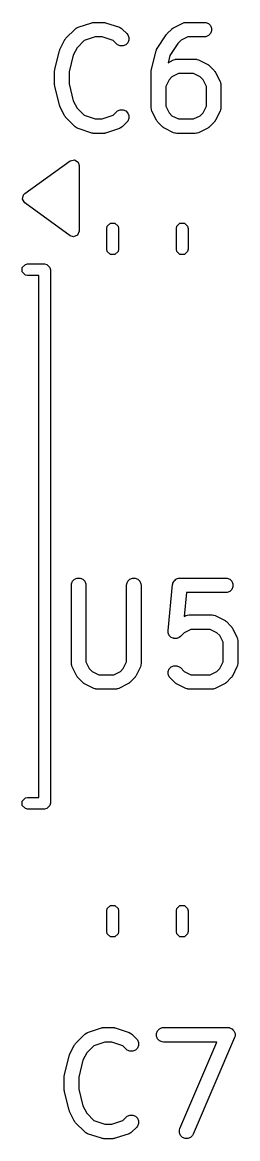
# Model space of a CAD drawing. Header units: inches. Extents: x 2.93 to 6.73, y -4.05 to -2.01.
# Drawn here: x 5.1458 to 5.2336, y -3.7177 to -3.263 of the extents above; entities that cross this region are included whole.
import ezdxf

# ---------------------------------------------------------------- set-up
doc = ezdxf.new("R2010")
doc.units = ezdxf.units.IN
doc.header["$MEASUREMENT"] = 0
doc.layers.add('BLACK', color=7, linetype='CONTINUOUS')

msp = doc.modelspace()

# ---------------------------------------------------------------- linework, layer by layer
at = {"layer": 'BLACK', "linetype": 'CONTINUOUS'}
for p, q in [((5.16855, -3.26501), (5.17417, -3.26314)), ((5.17417, -3.26314), (5.17445, -3.26307)), ((5.17445, -3.26307), (5.17453, -3.26304)), ((5.17453, -3.26304), (5.17463, -3.26303)), ((5.17463, -3.26303), (5.17473, -3.26301)), ((5.17473, -3.26301), (5.17481, -3.26301)), ((5.17481, -3.26301), (5.1751, -3.26299)), ((5.1751, -3.26299), (5.17885, -3.26299)), ((5.17885, -3.26299), (5.17914, -3.26301)), ((5.17914, -3.26301), (5.17922, -3.26301)), ((5.17922, -3.26301), (5.17932, -3.26303)), ((5.17932, -3.26303), (5.17943, -3.26304)), ((5.17943, -3.26304), (5.1795, -3.26307)), ((5.1795, -3.26307), (5.17979, -3.26314)), ((5.17979, -3.26314), (5.18541, -3.26501)), ((5.20753, -3.26517), (5.21128, -3.2633)), ((5.21128, -3.2633), (5.21182, -3.26309)), ((5.21182, -3.26309), (5.21192, -3.26308)), ((5.21192, -3.26308), (5.21202, -3.26304)), ((5.21202, -3.26304), (5.2126, -3.26299)), ((5.2126, -3.26299), (5.2201, -3.26299)), ((5.2201, -3.26299), (5.22067, -3.26304)), ((5.22067, -3.26304), (5.22174, -3.26348)), ((5.22174, -3.26348), (5.22255, -3.2643)), ((5.22255, -3.2643), (5.22299, -3.26536)), ((5.16364, -3.26947), (5.16739, -3.26572)), ((5.16739, -3.26572), (5.16784, -3.26536)), ((5.16784, -3.26536), (5.16794, -3.26532)), ((5.16794, -3.26532), (5.16802, -3.26525)), ((5.16802, -3.26525), (5.16855, -3.26501)), ((5.17558, -3.26889), (5.17107, -3.27039)), ((5.17837, -3.26889), (5.17558, -3.26889)), ((5.18288, -3.27039), (5.17837, -3.26889)), ((5.18541, -3.26501), (5.18594, -3.26525)), ((5.18594, -3.26525), (5.18602, -3.26532)), ((5.18602, -3.26532), (5.18612, -3.26536)), ((5.18612, -3.26536), (5.18656, -3.26572)), ((5.18656, -3.26572), (5.18844, -3.2676)), ((5.18844, -3.2676), (5.18881, -3.26805)), ((5.18881, -3.26805), (5.18925, -3.26911)), ((5.18925, -3.26911), (5.18925, -3.27026)), ((5.20077, -3.27367), (5.20452, -3.26805)), ((5.20452, -3.26805), (5.2047, -3.26783)), ((5.20452, -3.26805), (5.20452, -3.26805)), ((5.20452, -3.26805), (5.20452, -3.26805)), ((5.2047, -3.26783), (5.20488, -3.2676)), ((5.20488, -3.2676), (5.20488, -3.2676)), ((5.20488, -3.2676), (5.20489, -3.2676)), ((5.20489, -3.2676), (5.20676, -3.26572)), ((5.20676, -3.26572), (5.20699, -3.26554)), ((5.20699, -3.26554), (5.20704, -3.26548)), ((5.20704, -3.26548), (5.20713, -3.26542)), ((5.20713, -3.26542), (5.20721, -3.26536)), ((5.20721, -3.26536), (5.20728, -3.26533)), ((5.20728, -3.26533), (5.20753, -3.26517)), ((5.2133, -3.26889), (5.2106, -3.27024)), ((5.2201, -3.26889), (5.2133, -3.26889)), ((5.22067, -3.26883), (5.2201, -3.26889)), ((5.22174, -3.26839), (5.22067, -3.26883)), ((5.22255, -3.26758), (5.22174, -3.26839)), ((5.22299, -3.26651), (5.22255, -3.26758)), ((5.22299, -3.26536), (5.22299, -3.26651)), ((5.1612, -3.27403), (5.16121, -3.27399)), ((5.16121, -3.27399), (5.16309, -3.27024)), ((5.16309, -3.27024), (5.16324, -3.26999)), ((5.16324, -3.26999), (5.16327, -3.26992)), ((5.16327, -3.26992), (5.16334, -3.26984)), ((5.16334, -3.26984), (5.1634, -3.26975)), ((5.1634, -3.26975), (5.16346, -3.2697)), ((5.16346, -3.2697), (5.16364, -3.26947)), ((5.16816, -3.27331), (5.16664, -3.27634)), ((5.17107, -3.27039), (5.16816, -3.27331)), ((5.18426, -3.27178), (5.18288, -3.27039)), ((5.18471, -3.27214), (5.18426, -3.27178)), ((5.18578, -3.27258), (5.18471, -3.27214)), ((5.18693, -3.27258), (5.18578, -3.27258)), ((5.18799, -3.27214), (5.18693, -3.27258)), ((5.18881, -3.27133), (5.18799, -3.27214)), ((5.18925, -3.27026), (5.18881, -3.27133)), ((5.20055, -3.27405), (5.2006, -3.27399)), ((5.2006, -3.27399), (5.20077, -3.27367)), ((5.20927, -3.27157), (5.20597, -3.27652)), ((5.2106, -3.27024), (5.20927, -3.27157)), ((5.15912, -3.28209), (5.16099, -3.2746)), ((5.16099, -3.2746), (5.16101, -3.27455)), ((5.16101, -3.27453), (5.1611, -3.27429)), ((5.16101, -3.27455), (5.16101, -3.27453)), ((5.1611, -3.27429), (5.16118, -3.27405)), ((5.16118, -3.27405), (5.1612, -3.27403)), ((5.16664, -3.27634), (5.16493, -3.28317)), ((5.19849, -3.28209), (5.20036, -3.2746)), ((5.20036, -3.2746), (5.20048, -3.27426)), ((5.20048, -3.27426), (5.2005, -3.27418)), ((5.2005, -3.27418), (5.20053, -3.27412)), ((5.20053, -3.27412), (5.20055, -3.27405)), ((5.20597, -3.27652), (5.20524, -3.27944)), ((5.20524, -3.27944), (5.20753, -3.27829)), ((5.20753, -3.27829), (5.20807, -3.27809)), ((5.20807, -3.27809), (5.20817, -3.27808)), ((5.20817, -3.27808), (5.20827, -3.27804)), ((5.20827, -3.27804), (5.20885, -3.27798)), ((5.20885, -3.27798), (5.21635, -3.27798)), ((5.21635, -3.27798), (5.21692, -3.27804)), ((5.21692, -3.27804), (5.21702, -3.27808)), ((5.21702, -3.27808), (5.21713, -3.27809)), ((5.21713, -3.27809), (5.21767, -3.27829)), ((5.21767, -3.27829), (5.22142, -3.28017)), ((5.15903, -3.28267), (5.15906, -3.28245)), ((5.15904, -3.28271), (5.15903, -3.28267)), ((5.15903, -3.28281), (5.15904, -3.28271)), ((5.15903, -3.28843), (5.15903, -3.28281)), ((5.15906, -3.28245), (5.15908, -3.28223)), ((5.15908, -3.28223), (5.1591, -3.28219)), ((5.1591, -3.28219), (5.15912, -3.28209)), ((5.1984, -3.28267), (5.19843, -3.28245)), ((5.19841, -3.28271), (5.1984, -3.28267)), ((5.1984, -3.28281), (5.19841, -3.28271)), ((5.1984, -3.29781), (5.1984, -3.28281)), ((5.19843, -3.28245), (5.19845, -3.28223)), ((5.19845, -3.28223), (5.19847, -3.28219)), ((5.19847, -3.28219), (5.19849, -3.28209)), ((5.22142, -3.28017), (5.22167, -3.28033)), ((5.22167, -3.28033), (5.22174, -3.28036)), ((5.22174, -3.28036), (5.22182, -3.28042)), ((5.22182, -3.28042), (5.22191, -3.28048)), ((5.22191, -3.28048), (5.22196, -3.28054)), ((5.22196, -3.28054), (5.22219, -3.28072)), ((5.22219, -3.28072), (5.22406, -3.2826)), ((5.22406, -3.2826), (5.22425, -3.28282)), ((5.22425, -3.28282), (5.2243, -3.28287)), ((5.2243, -3.28287), (5.22436, -3.28296)), ((5.22436, -3.28296), (5.22443, -3.28304)), ((5.22443, -3.28304), (5.22446, -3.28312)), ((5.16493, -3.28317), (5.16493, -3.28807)), ((5.20565, -3.28643), (5.2043, -3.28913)), ((5.20685, -3.28524), (5.20565, -3.28643)), ((5.20955, -3.28389), (5.20685, -3.28524)), ((5.21565, -3.28389), (5.20955, -3.28389)), ((5.21835, -3.28524), (5.21565, -3.28389)), ((5.21955, -3.28643), (5.21835, -3.28524)), ((5.22089, -3.28913), (5.21955, -3.28643)), ((5.22446, -3.28312), (5.22461, -3.28336)), ((5.22461, -3.28336), (5.22649, -3.28711)), ((5.22649, -3.28711), (5.22669, -3.28765)), ((5.22669, -3.28765), (5.2267, -3.28776)), ((5.15904, -3.28854), (5.15903, -3.28843)), ((5.15903, -3.28858), (5.15904, -3.28854)), ((5.15906, -3.28879), (5.15903, -3.28858)), ((5.15908, -3.28901), (5.15906, -3.28879)), ((5.1591, -3.28905), (5.15908, -3.28901)), ((5.15912, -3.28915), (5.1591, -3.28905)), ((5.16099, -3.29665), (5.15912, -3.28915)), ((5.16493, -3.28807), (5.16664, -3.2949)), ((5.2043, -3.28913), (5.2043, -3.29711)), ((5.22089, -3.29711), (5.22089, -3.28913)), ((5.2267, -3.28776), (5.22674, -3.28786)), ((5.22674, -3.28786), (5.2268, -3.28843)), ((5.2268, -3.28843), (5.2268, -3.29781)), ((5.16101, -3.29669), (5.16099, -3.29665)), ((5.16101, -3.29671), (5.16101, -3.29669)), ((5.1611, -3.29695), (5.16101, -3.29671)), ((5.16664, -3.2949), (5.16816, -3.29793)), ((5.16118, -3.2972), (5.1611, -3.29695)), ((5.1612, -3.29721), (5.16118, -3.2972)), ((5.16121, -3.29725), (5.1612, -3.29721)), ((5.16309, -3.301), (5.16121, -3.29725)), ((5.16324, -3.30125), (5.16309, -3.301)), ((5.16327, -3.30132), (5.16324, -3.30125)), ((5.16816, -3.29793), (5.17107, -3.30085)), ((5.17107, -3.30085), (5.17558, -3.30236)), ((5.17837, -3.30236), (5.18288, -3.30085)), ((5.18288, -3.30085), (5.18426, -3.29947)), ((5.18426, -3.29947), (5.18471, -3.2991)), ((5.18471, -3.2991), (5.18578, -3.29866)), ((5.18578, -3.29866), (5.18693, -3.29866)), ((5.18693, -3.29866), (5.18799, -3.2991)), ((5.18799, -3.2991), (5.18881, -3.29992)), ((5.18881, -3.29992), (5.18925, -3.30098)), ((5.18925, -3.30098), (5.18925, -3.30213)), ((5.19845, -3.29838), (5.1984, -3.29781)), ((5.19849, -3.29848), (5.19845, -3.29838)), ((5.1985, -3.29859), (5.19849, -3.29848)), ((5.19871, -3.29913), (5.1985, -3.29859)), ((5.20058, -3.30288), (5.19871, -3.29913)), ((5.2043, -3.29711), (5.20565, -3.29981)), ((5.20565, -3.29981), (5.20685, -3.30101)), ((5.20685, -3.30101), (5.20955, -3.30236)), ((5.21565, -3.30236), (5.21835, -3.30101)), ((5.21835, -3.30101), (5.21955, -3.29981)), ((5.21955, -3.29981), (5.22089, -3.29711)), ((5.22649, -3.29913), (5.22461, -3.30288)), ((5.22669, -3.29859), (5.22649, -3.29913)), ((5.2267, -3.29848), (5.22669, -3.29859)), ((5.22674, -3.29838), (5.2267, -3.29848)), ((5.2268, -3.29781), (5.22674, -3.29838)), ((5.16334, -3.3014), (5.16327, -3.30132)), ((5.1634, -3.30149), (5.16334, -3.3014)), ((5.16346, -3.30155), (5.1634, -3.30149)), ((5.16364, -3.30177), (5.16346, -3.30155)), ((5.16739, -3.30552), (5.16364, -3.30177)), ((5.16784, -3.30589), (5.16739, -3.30552)), ((5.17558, -3.30236), (5.17837, -3.30236)), ((5.18656, -3.30552), (5.18612, -3.30589)), ((5.18844, -3.30365), (5.18656, -3.30552)), ((5.18881, -3.3032), (5.18844, -3.30365)), ((5.18925, -3.30213), (5.18881, -3.3032)), ((5.20074, -3.30313), (5.20058, -3.30288)), ((5.20077, -3.3032), (5.20074, -3.30313)), ((5.20084, -3.30328), (5.20077, -3.3032)), ((5.20089, -3.30337), (5.20084, -3.30328)), ((5.20095, -3.30342), (5.20089, -3.30337)), ((5.20114, -3.30365), (5.20095, -3.30342)), ((5.20301, -3.30552), (5.20114, -3.30365)), ((5.20324, -3.30571), (5.20301, -3.30552)), ((5.20329, -3.30577), (5.20324, -3.30571)), ((5.20338, -3.30582), (5.20329, -3.30577)), ((5.20346, -3.30589), (5.20338, -3.30582)), ((5.20955, -3.30236), (5.21565, -3.30236)), ((5.22182, -3.30582), (5.22174, -3.30589)), ((5.22191, -3.30577), (5.22182, -3.30582)), ((5.22196, -3.30571), (5.22191, -3.30577)), ((5.22219, -3.30552), (5.22196, -3.30571)), ((5.22406, -3.30365), (5.22219, -3.30552)), ((5.22425, -3.30342), (5.22406, -3.30365)), ((5.2243, -3.30337), (5.22425, -3.30342)), ((5.22436, -3.30328), (5.2243, -3.30337)), ((5.22443, -3.3032), (5.22436, -3.30328)), ((5.22446, -3.30313), (5.22443, -3.3032)), ((5.22461, -3.30288), (5.22446, -3.30313)), ((5.16794, -3.30593), (5.16784, -3.30589)), ((5.16802, -3.306), (5.16794, -3.30593)), ((5.16855, -3.30623), (5.16802, -3.306)), ((5.17417, -3.30811), (5.16855, -3.30623)), ((5.17445, -3.30817), (5.17417, -3.30811)), ((5.17453, -3.3082), (5.17445, -3.30817)), ((5.17463, -3.30821), (5.17453, -3.3082)), ((5.17473, -3.30824), (5.17463, -3.30821)), ((5.17481, -3.30823), (5.17473, -3.30824)), ((5.1751, -3.30826), (5.17481, -3.30823)), ((5.17885, -3.30826), (5.1751, -3.30826)), ((5.17914, -3.30823), (5.17885, -3.30826)), ((5.17922, -3.30824), (5.17914, -3.30823)), ((5.17932, -3.30821), (5.17922, -3.30824)), ((5.17943, -3.3082), (5.17932, -3.30821)), ((5.1795, -3.30817), (5.17943, -3.3082)), ((5.17979, -3.30811), (5.1795, -3.30817)), ((5.18541, -3.30623), (5.17979, -3.30811)), ((5.18594, -3.306), (5.18541, -3.30623)), ((5.18602, -3.30593), (5.18594, -3.306)), ((5.18612, -3.30589), (5.18602, -3.30593)), ((5.20353, -3.30592), (5.20346, -3.30589)), ((5.20378, -3.30607), (5.20353, -3.30592)), ((5.20753, -3.30795), (5.20378, -3.30607)), ((5.20807, -3.30816), (5.20753, -3.30795)), ((5.20817, -3.30816), (5.20807, -3.30816)), ((5.20827, -3.3082), (5.20817, -3.30816)), ((5.20885, -3.30826), (5.20827, -3.3082)), ((5.21635, -3.30826), (5.20885, -3.30826)), ((5.21692, -3.3082), (5.21635, -3.30826)), ((5.21702, -3.30816), (5.21692, -3.3082)), ((5.21713, -3.30816), (5.21702, -3.30816)), ((5.21767, -3.30795), (5.21713, -3.30816)), ((5.22142, -3.30607), (5.21767, -3.30795)), ((5.22167, -3.30592), (5.22142, -3.30607)), ((5.22174, -3.30589), (5.22167, -3.30592)), ((5.14684, -3.33273), (5.16535, -3.31935)), ((5.16535, -3.31935), (5.16711, -3.31893)), ((5.16711, -3.31893), (5.16865, -3.31988)), ((5.16865, -3.31988), (5.16909, -3.32126)), ((5.16909, -3.32126), (5.16909, -3.34803)), ((5.14631, -3.33326), (5.14684, -3.33273)), ((5.1459, -3.33502), (5.14631, -3.33326)), ((5.14684, -3.33656), (5.1459, -3.33502)), ((5.16535, -3.34995), (5.14684, -3.33656)), ((5.18031, -3.34694), (5.18049, -3.34603)), ((5.18049, -3.34603), (5.18177, -3.34475)), ((5.18177, -3.34475), (5.18358, -3.34475)), ((5.18358, -3.34475), (5.18486, -3.34603)), ((5.18486, -3.34603), (5.18504, -3.34694)), ((5.20866, -3.34694), (5.20884, -3.34603)), ((5.20884, -3.34603), (5.21012, -3.34475)), ((5.21012, -3.34475), (5.21193, -3.34475)), ((5.21193, -3.34475), (5.21321, -3.34603)), ((5.21321, -3.34603), (5.21339, -3.34694)), ((5.16673, -3.35039), (5.16535, -3.34995)), ((5.1684, -3.3497), (5.16673, -3.35039)), ((5.16909, -3.34803), (5.1684, -3.3497)), ((5.18031, -3.35543), (5.18031, -3.34694)), ((5.18504, -3.34694), (5.18504, -3.35543)), ((5.20866, -3.35543), (5.20866, -3.34694)), ((5.21339, -3.34694), (5.21339, -3.35543)), ((5.18049, -3.35633), (5.18031, -3.35543)), ((5.18504, -3.35543), (5.18486, -3.35633)), ((5.20884, -3.35633), (5.20866, -3.35543)), ((5.21339, -3.35543), (5.21321, -3.35633)), ((5.18177, -3.35761), (5.18049, -3.35633)), ((5.18358, -3.35761), (5.18177, -3.35761)), ((5.18486, -3.35633), (5.18358, -3.35761)), ((5.21012, -3.35761), (5.20884, -3.35633)), ((5.21193, -3.35761), (5.21012, -3.35761)), ((5.21321, -3.35633), (5.21193, -3.35761)), ((5.14585, -3.36288), (5.14713, -3.3616)), ((5.14585, -3.36468), (5.14585, -3.36288)), ((5.14713, -3.36596), (5.14585, -3.36468)), ((5.14713, -3.3616), (5.14803, -3.36142)), ((5.14803, -3.36142), (5.15492, -3.36142)), ((5.15492, -3.36142), (5.15583, -3.3616)), ((5.15583, -3.3616), (5.1571, -3.36288)), ((5.1571, -3.36288), (5.15728, -3.36378)), ((5.15728, -3.36378), (5.15728, -3.5811)), ((5.14803, -3.36614), (5.14713, -3.36596)), ((5.15256, -3.36614), (5.14803, -3.36614)), ((5.15256, -3.57874), (5.15256, -3.36614)), ((5.16587, -3.49232), (5.16593, -3.49174)), ((5.16593, -3.49174), (5.16637, -3.49068)), ((5.16637, -3.49068), (5.16718, -3.48986)), ((5.16718, -3.48986), (5.16825, -3.48942)), ((5.16825, -3.48942), (5.1694, -3.48942)), ((5.1694, -3.48942), (5.17046, -3.48986)), ((5.17046, -3.48986), (5.17128, -3.49068)), ((5.17128, -3.49068), (5.17172, -3.49174)), ((5.17172, -3.49174), (5.17178, -3.49232)), ((5.18837, -3.49232), (5.18842, -3.49174)), ((5.18842, -3.49174), (5.18886, -3.49068)), ((5.18886, -3.49068), (5.18968, -3.48986)), ((5.18968, -3.48986), (5.19074, -3.48942)), ((5.19074, -3.48942), (5.1919, -3.48942)), ((5.1919, -3.48942), (5.19296, -3.48986)), ((5.19296, -3.48986), (5.19377, -3.49068)), ((5.19377, -3.49068), (5.19422, -3.49174)), ((5.19422, -3.49174), (5.19427, -3.49232)), ((5.20525, -3.51077), (5.20713, -3.49202)), ((5.20713, -3.49202), (5.20717, -3.49181)), ((5.20717, -3.49174), (5.2072, -3.49167)), ((5.20717, -3.49181), (5.20717, -3.49174)), ((5.2072, -3.49167), (5.20724, -3.49145)), ((5.20724, -3.49145), (5.20745, -3.49107)), ((5.20745, -3.49107), (5.20761, -3.49068)), ((5.20761, -3.49068), (5.20772, -3.49057)), ((5.20772, -3.49057), (5.20779, -3.49044)), ((5.20779, -3.49044), (5.20812, -3.49017)), ((5.20812, -3.49017), (5.20843, -3.48986)), ((5.20843, -3.48986), (5.20856, -3.4898)), ((5.20856, -3.4898), (5.20868, -3.48971)), ((5.20868, -3.48971), (5.20909, -3.48958)), ((5.20909, -3.48958), (5.20949, -3.48942)), ((5.20949, -3.48942), (5.20971, -3.4894)), ((5.20971, -3.4894), (5.20978, -3.48938)), ((5.20978, -3.48938), (5.20985, -3.48938)), ((5.20985, -3.48938), (5.21007, -3.48936)), ((5.21007, -3.48936), (5.22882, -3.48936)), ((5.22882, -3.48936), (5.22939, -3.48942)), ((5.22939, -3.48942), (5.23046, -3.48986)), ((5.23046, -3.48986), (5.23127, -3.49068)), ((5.23127, -3.49068), (5.23171, -3.49174)), ((5.23171, -3.49174), (5.23171, -3.49289)), ((5.16587, -3.52419), (5.16587, -3.49232)), ((5.17178, -3.49232), (5.17178, -3.52349)), ((5.18837, -3.52349), (5.18837, -3.49232)), ((5.19427, -3.49232), (5.19427, -3.52419)), ((5.21274, -3.49527), (5.21176, -3.50504)), ((5.22882, -3.49527), (5.21274, -3.49527)), ((5.22939, -3.49521), (5.22882, -3.49527)), ((5.23046, -3.49477), (5.22939, -3.49521)), ((5.23127, -3.49396), (5.23046, -3.49477)), ((5.23171, -3.49289), (5.23127, -3.49396)), ((5.21176, -3.50504), (5.2125, -3.50467)), ((5.2125, -3.50467), (5.21304, -3.50447)), ((5.21304, -3.50447), (5.21314, -3.50446)), ((5.21314, -3.50446), (5.21324, -3.50442)), ((5.21324, -3.50442), (5.21382, -3.50436)), ((5.21382, -3.50436), (5.22319, -3.50436)), ((5.22319, -3.50436), (5.22377, -3.50442)), ((5.22377, -3.50442), (5.22386, -3.50446)), ((5.22386, -3.50446), (5.22397, -3.50447)), ((5.22397, -3.50447), (5.22451, -3.50467)), ((5.22451, -3.50467), (5.22826, -3.50655)), ((5.21451, -3.51027), (5.21182, -3.51162)), ((5.22249, -3.51027), (5.21451, -3.51027)), ((5.22519, -3.51162), (5.22249, -3.51027)), ((5.22826, -3.50655), (5.22851, -3.5067)), ((5.22851, -3.5067), (5.22858, -3.50673)), ((5.22858, -3.50673), (5.22866, -3.5068)), ((5.22866, -3.5068), (5.22875, -3.50686)), ((5.22875, -3.50686), (5.2288, -3.50691)), ((5.2288, -3.50691), (5.22903, -3.5071)), ((5.22903, -3.5071), (5.2309, -3.50898)), ((5.2309, -3.50898), (5.23109, -3.5092)), ((5.23109, -3.5092), (5.23115, -3.50925)), ((5.23115, -3.50925), (5.2312, -3.50934)), ((5.2312, -3.50934), (5.23127, -3.50942)), ((5.23127, -3.50942), (5.2313, -3.50949)), ((5.2313, -3.50949), (5.23146, -3.50974)), ((5.23146, -3.50974), (5.23333, -3.51349)), ((5.20525, -3.51135), (5.20525, -3.51077)), ((5.2053, -3.51149), (5.20525, -3.51135)), ((5.2053, -3.51164), (5.2053, -3.51149)), ((5.20546, -3.51204), (5.2053, -3.51164)), ((5.20559, -3.51245), (5.20546, -3.51204)), ((5.20568, -3.51257), (5.20559, -3.51245)), ((5.20574, -3.5127), (5.20568, -3.51257)), ((5.20604, -3.51301), (5.20574, -3.5127)), ((5.20632, -3.51334), (5.20604, -3.51301)), ((5.20645, -3.51341), (5.20632, -3.51334)), ((5.20655, -3.51352), (5.20645, -3.51341)), ((5.20695, -3.51368), (5.20655, -3.51352)), ((5.20733, -3.51389), (5.20695, -3.51368)), ((5.20748, -3.5139), (5.20733, -3.51389)), ((5.20762, -3.51396), (5.20748, -3.5139)), ((5.20805, -3.51396), (5.20762, -3.51396)), ((5.20848, -3.514), (5.20805, -3.51396)), ((5.20862, -3.51396), (5.20848, -3.514)), ((5.20877, -3.51396), (5.20862, -3.51396)), ((5.20917, -3.51379), (5.20877, -3.51396)), ((5.20958, -3.51367), (5.20917, -3.51379)), ((5.2097, -3.51358), (5.20958, -3.51367)), ((5.20983, -3.51352), (5.2097, -3.51358)), ((5.21028, -3.51315), (5.20983, -3.51352)), ((5.21182, -3.51162), (5.21028, -3.51315)), ((5.22639, -3.51281), (5.22519, -3.51162)), ((5.22774, -3.51551), (5.22639, -3.51281)), ((5.23333, -3.51349), (5.23354, -3.51403)), ((5.23354, -3.51403), (5.23355, -3.51414)), ((5.23355, -3.51414), (5.23359, -3.51424)), ((5.23359, -3.51424), (5.23364, -3.51481)), ((5.23364, -3.51481), (5.23364, -3.52419)), ((5.22774, -3.52349), (5.22774, -3.51551)), ((5.17178, -3.52349), (5.17312, -3.52619)), ((5.18702, -3.52619), (5.18837, -3.52349)), ((5.22639, -3.52619), (5.22774, -3.52349)), ((5.16593, -3.52476), (5.16587, -3.52419)), ((5.16597, -3.52486), (5.16593, -3.52476)), ((5.16597, -3.52497), (5.16597, -3.52486)), ((5.16618, -3.52551), (5.16597, -3.52497)), ((5.16806, -3.52926), (5.16618, -3.52551)), ((5.17312, -3.52619), (5.17432, -3.52738)), ((5.17432, -3.52738), (5.17702, -3.52873)), ((5.18312, -3.52873), (5.18582, -3.52738)), ((5.18582, -3.52738), (5.18702, -3.52619)), ((5.19396, -3.52551), (5.19209, -3.52926)), ((5.19417, -3.52497), (5.19396, -3.52551)), ((5.19418, -3.52486), (5.19417, -3.52497)), ((5.19422, -3.52476), (5.19418, -3.52486)), ((5.19427, -3.52419), (5.19422, -3.52476)), ((5.2053, -3.52736), (5.20574, -3.5263)), ((5.2053, -3.52851), (5.2053, -3.52736)), ((5.20574, -3.52958), (5.2053, -3.52851)), ((5.20574, -3.5263), (5.20655, -3.52548)), ((5.20655, -3.52548), (5.20762, -3.52504)), ((5.20762, -3.52504), (5.20877, -3.52504)), ((5.20877, -3.52504), (5.20983, -3.52548)), ((5.20983, -3.52548), (5.21028, -3.52585)), ((5.21028, -3.52585), (5.21182, -3.52738)), ((5.21182, -3.52738), (5.21451, -3.52873)), ((5.22249, -3.52873), (5.22519, -3.52738)), ((5.22519, -3.52738), (5.22639, -3.52619)), ((5.23333, -3.52551), (5.23146, -3.52926)), ((5.23354, -3.52497), (5.23333, -3.52551)), ((5.23355, -3.52486), (5.23354, -3.52497)), ((5.23359, -3.52476), (5.23355, -3.52486)), ((5.23364, -3.52419), (5.23359, -3.52476)), ((5.16821, -3.5295), (5.16806, -3.52926)), ((5.16824, -3.52958), (5.16821, -3.5295)), ((5.16831, -3.52966), (5.16824, -3.52958)), ((5.16836, -3.52975), (5.16831, -3.52966)), ((5.16842, -3.5298), (5.16836, -3.52975)), ((5.16861, -3.53002), (5.16842, -3.5298)), ((5.17048, -3.5319), (5.16861, -3.53002)), ((5.17071, -3.53208), (5.17048, -3.5319)), ((5.17076, -3.53214), (5.17071, -3.53208)), ((5.17085, -3.5322), (5.17076, -3.53214)), ((5.17093, -3.53227), (5.17085, -3.5322)), ((5.171, -3.5323), (5.17093, -3.53227)), ((5.17125, -3.53245), (5.171, -3.5323)), ((5.175, -3.53433), (5.17125, -3.53245)), ((5.17702, -3.52873), (5.18312, -3.52873)), ((5.18889, -3.53245), (5.18514, -3.53433)), ((5.18914, -3.5323), (5.18889, -3.53245)), ((5.18921, -3.53227), (5.18914, -3.5323)), ((5.18929, -3.5322), (5.18921, -3.53227)), ((5.18938, -3.53214), (5.18929, -3.5322)), ((5.18943, -3.53208), (5.18938, -3.53214)), ((5.18966, -3.5319), (5.18943, -3.53208)), ((5.19153, -3.53002), (5.18966, -3.5319)), ((5.19172, -3.5298), (5.19153, -3.53002)), ((5.19178, -3.52975), (5.19172, -3.5298)), ((5.19183, -3.52966), (5.19178, -3.52975)), ((5.1919, -3.52958), (5.19183, -3.52966)), ((5.19193, -3.5295), (5.1919, -3.52958)), ((5.19209, -3.52926), (5.19193, -3.5295)), ((5.2061, -3.53002), (5.20574, -3.52958)), ((5.20798, -3.5319), (5.2061, -3.53002)), ((5.20821, -3.53208), (5.20798, -3.5319)), ((5.20826, -3.53214), (5.20821, -3.53208)), ((5.20835, -3.5322), (5.20826, -3.53214)), ((5.20843, -3.53227), (5.20835, -3.5322)), ((5.2085, -3.5323), (5.20843, -3.53227)), ((5.20875, -3.53245), (5.2085, -3.5323)), ((5.2125, -3.53433), (5.20875, -3.53245)), ((5.21451, -3.52873), (5.22249, -3.52873)), ((5.22826, -3.53245), (5.22451, -3.53433)), ((5.22851, -3.5323), (5.22826, -3.53245)), ((5.22858, -3.53227), (5.22851, -3.5323)), ((5.22866, -3.5322), (5.22858, -3.53227)), ((5.22875, -3.53214), (5.22866, -3.5322)), ((5.2288, -3.53208), (5.22875, -3.53214)), ((5.22903, -3.5319), (5.2288, -3.53208)), ((5.2309, -3.53002), (5.22903, -3.5319)), ((5.23109, -3.5298), (5.2309, -3.53002)), ((5.23115, -3.52975), (5.23109, -3.5298)), ((5.2312, -3.52966), (5.23115, -3.52975)), ((5.23127, -3.52958), (5.2312, -3.52966)), ((5.2313, -3.5295), (5.23127, -3.52958)), ((5.23146, -3.52926), (5.2313, -3.5295)), ((5.17554, -3.53453), (5.175, -3.53433)), ((5.17565, -3.53454), (5.17554, -3.53453)), ((5.17575, -3.53458), (5.17565, -3.53454)), ((5.17632, -3.53464), (5.17575, -3.53458)), ((5.18382, -3.53464), (5.17632, -3.53464)), ((5.1844, -3.53458), (5.18382, -3.53464)), ((5.18449, -3.53454), (5.1844, -3.53458)), ((5.1846, -3.53453), (5.18449, -3.53454)), ((5.18514, -3.53433), (5.1846, -3.53453)), ((5.21304, -3.53453), (5.2125, -3.53433)), ((5.21314, -3.53454), (5.21304, -3.53453)), ((5.21324, -3.53458), (5.21314, -3.53454)), ((5.21382, -3.53464), (5.21324, -3.53458)), ((5.22319, -3.53464), (5.21382, -3.53464)), ((5.22377, -3.53458), (5.22319, -3.53464)), ((5.22386, -3.53454), (5.22377, -3.53458)), ((5.22397, -3.53453), (5.22386, -3.53454)), ((5.22451, -3.53433), (5.22397, -3.53453)), ((5.14585, -3.5802), (5.14713, -3.57892)), ((5.14585, -3.58201), (5.14585, -3.5802)), ((5.14713, -3.58328), (5.14585, -3.58201)), ((5.14713, -3.57892), (5.14803, -3.57874)), ((5.14803, -3.57874), (5.15256, -3.57874)), ((5.1571, -3.58201), (5.15583, -3.58328)), ((5.15728, -3.5811), (5.1571, -3.58201)), ((5.14803, -3.58346), (5.14713, -3.58328)), ((5.15492, -3.58346), (5.14803, -3.58346)), ((5.15583, -3.58328), (5.15492, -3.58346)), ((5.18031, -3.62489), (5.18049, -3.62398)), ((5.18049, -3.62398), (5.18177, -3.62271)), ((5.18177, -3.62271), (5.18358, -3.62271)), ((5.18358, -3.62271), (5.18486, -3.62398)), ((5.18486, -3.62398), (5.18504, -3.62489)), ((5.20866, -3.62489), (5.20884, -3.62398)), ((5.20884, -3.62398), (5.21012, -3.62271)), ((5.21012, -3.62271), (5.21193, -3.62271)), ((5.21193, -3.62271), (5.21321, -3.62398)), ((5.21321, -3.62398), (5.21339, -3.62489)), ((5.18031, -3.63338), (5.18031, -3.62489)), ((5.18504, -3.62489), (5.18504, -3.63338)), ((5.20866, -3.63338), (5.20866, -3.62489)), ((5.21339, -3.62489), (5.21339, -3.63338)), ((5.18049, -3.63428), (5.18031, -3.63338)), ((5.18177, -3.63556), (5.18049, -3.63428)), ((5.18358, -3.63556), (5.18177, -3.63556)), ((5.18486, -3.63428), (5.18358, -3.63556)), ((5.18504, -3.63338), (5.18486, -3.63428)), ((5.20884, -3.63428), (5.20866, -3.63338)), ((5.21012, -3.63556), (5.20884, -3.63428)), ((5.21193, -3.63556), (5.21012, -3.63556)), ((5.21321, -3.63428), (5.21193, -3.63556)), ((5.21339, -3.63338), (5.21321, -3.63428)), ((5.17248, -3.67446), (5.17811, -3.67259)), ((5.17811, -3.67259), (5.17839, -3.67252)), ((5.17839, -3.67252), (5.17846, -3.67249)), ((5.17846, -3.67249), (5.17857, -3.67248)), ((5.17857, -3.67248), (5.17867, -3.67246)), ((5.17867, -3.67246), (5.17875, -3.67246)), ((5.17875, -3.67246), (5.17904, -3.67243)), ((5.17904, -3.67243), (5.18279, -3.67243)), ((5.18279, -3.67243), (5.18308, -3.67246)), ((5.18308, -3.67246), (5.18316, -3.67246)), ((5.18316, -3.67246), (5.18326, -3.67248)), ((5.18326, -3.67248), (5.18337, -3.67249)), ((5.18337, -3.67249), (5.18344, -3.67252)), ((5.18344, -3.67252), (5.18372, -3.67259)), ((5.18372, -3.67259), (5.18935, -3.67446)), ((5.20052, -3.67481), (5.20096, -3.67375)), ((5.20096, -3.67375), (5.20177, -3.67293)), ((5.20177, -3.67293), (5.20284, -3.67249)), ((5.20284, -3.67249), (5.20341, -3.67243)), ((5.20341, -3.67243), (5.22966, -3.67243)), ((5.22966, -3.67243), (5.23023, -3.67249)), ((5.23023, -3.67249), (5.23025, -3.6725)), ((5.23025, -3.6725), (5.23027, -3.6725)), ((5.23027, -3.6725), (5.23078, -3.67272)), ((5.23078, -3.67272), (5.2313, -3.67293)), ((5.2313, -3.67293), (5.23131, -3.67294)), ((5.23131, -3.67294), (5.23133, -3.67295)), ((5.23133, -3.67295), (5.23172, -3.67335)), ((5.23172, -3.67335), (5.23211, -3.67375)), ((5.23211, -3.67375), (5.23212, -3.67376)), ((5.23212, -3.67376), (5.23213, -3.67378)), ((5.23213, -3.67378), (5.23234, -3.6743)), ((5.16758, -3.67892), (5.17133, -3.67517)), ((5.17133, -3.67517), (5.17178, -3.67481)), ((5.17178, -3.67481), (5.17187, -3.67477)), ((5.17187, -3.67477), (5.17195, -3.6747)), ((5.17195, -3.6747), (5.17248, -3.67446)), ((5.17952, -3.67834), (5.17501, -3.67984)), ((5.18231, -3.67834), (5.17952, -3.67834)), ((5.18682, -3.67984), (5.18231, -3.67834)), ((5.18935, -3.67446), (5.18988, -3.6747)), ((5.18988, -3.6747), (5.18996, -3.67477)), ((5.18996, -3.67477), (5.19005, -3.67481)), ((5.19005, -3.67481), (5.1905, -3.67517)), ((5.1905, -3.67517), (5.19238, -3.67705)), ((5.19238, -3.67705), (5.19274, -3.6775)), ((5.19274, -3.6775), (5.19318, -3.67856)), ((5.19318, -3.67856), (5.19318, -3.67971)), ((5.20052, -3.67596), (5.20052, -3.67481)), ((5.20096, -3.67703), (5.20052, -3.67596)), ((5.20177, -3.67784), (5.20096, -3.67703)), ((5.20284, -3.67828), (5.20177, -3.67784)), ((5.20341, -3.67834), (5.20284, -3.67828)), ((5.22518, -3.67834), (5.20341, -3.67834)), ((5.21007, -3.71359), (5.22518, -3.67834)), ((5.23237, -3.67655), (5.2155, -3.71592)), ((5.23234, -3.6743), (5.23255, -3.67481)), ((5.23255, -3.676), (5.23237, -3.67655)), ((5.23255, -3.67481), (5.23255, -3.67483)), ((5.23255, -3.67483), (5.23256, -3.67485)), ((5.23256, -3.67485), (5.23255, -3.6754)), ((5.23255, -3.6754), (5.23255, -3.67596)), ((5.23255, -3.67596), (5.23255, -3.67598)), ((5.23255, -3.67598), (5.23255, -3.676)), ((5.16515, -3.68344), (5.16703, -3.67969)), ((5.16703, -3.67969), (5.16718, -3.67944)), ((5.16718, -3.67944), (5.16721, -3.67937)), ((5.16721, -3.67937), (5.16728, -3.67929)), ((5.16728, -3.67929), (5.16733, -3.6792)), ((5.16733, -3.6792), (5.16739, -3.67915)), ((5.16739, -3.67915), (5.16758, -3.67892)), ((5.17209, -3.68276), (5.17058, -3.68579)), ((5.17501, -3.67984), (5.17209, -3.68276)), ((5.1882, -3.68122), (5.18682, -3.67984)), ((5.18865, -3.68159), (5.1882, -3.68122)), ((5.18971, -3.68203), (5.18865, -3.68159)), ((5.19086, -3.68203), (5.18971, -3.68203)), ((5.19193, -3.68159), (5.19086, -3.68203)), ((5.19274, -3.68078), (5.19193, -3.68159)), ((5.19318, -3.67971), (5.19274, -3.68078)), ((5.16305, -3.69154), (5.16493, -3.68404)), ((5.16493, -3.68404), (5.16494, -3.684)), ((5.16494, -3.68398), (5.16504, -3.68374)), ((5.16494, -3.684), (5.16494, -3.68398)), ((5.16504, -3.68374), (5.16512, -3.6835)), ((5.16512, -3.6835), (5.16513, -3.68348)), ((5.16513, -3.68348), (5.16515, -3.68344)), ((5.17058, -3.68579), (5.16887, -3.69262)), ((5.16296, -3.69226), (5.16297, -3.69216)), ((5.16296, -3.69788), (5.16296, -3.69226)), ((5.16297, -3.69212), (5.163, -3.6919)), ((5.16297, -3.69216), (5.16297, -3.69212)), ((5.163, -3.6919), (5.16302, -3.69168)), ((5.16302, -3.69168), (5.16304, -3.69164)), ((5.16304, -3.69164), (5.16305, -3.69154)), ((5.16887, -3.69262), (5.16887, -3.69752)), ((5.16297, -3.69798), (5.16296, -3.69788)), ((5.16297, -3.69803), (5.16297, -3.69798)), ((5.163, -3.69824), (5.16297, -3.69803)), ((5.16302, -3.69846), (5.163, -3.69824)), ((5.16304, -3.6985), (5.16302, -3.69846)), ((5.16305, -3.6986), (5.16304, -3.6985)), ((5.16493, -3.7061), (5.16305, -3.6986)), ((5.16887, -3.69752), (5.17058, -3.70435)), ((5.17058, -3.70435), (5.17209, -3.70738)), ((5.16494, -3.70614), (5.16493, -3.7061)), ((5.16494, -3.70616), (5.16494, -3.70614)), ((5.16504, -3.7064), (5.16494, -3.70616)), ((5.16512, -3.70664), (5.16504, -3.7064)), ((5.16513, -3.70666), (5.16512, -3.70664)), ((5.16515, -3.7067), (5.16513, -3.70666)), ((5.16703, -3.71045), (5.16515, -3.7067)), ((5.16718, -3.7107), (5.16703, -3.71045)), ((5.17209, -3.70738), (5.17501, -3.7103)), ((5.17501, -3.7103), (5.17952, -3.7118)), ((5.18231, -3.7118), (5.18682, -3.7103)), ((5.18682, -3.7103), (5.1882, -3.70892)), ((5.1882, -3.70892), (5.18865, -3.70855)), ((5.18865, -3.70855), (5.18971, -3.70811)), ((5.18971, -3.70811), (5.19086, -3.70811)), ((5.19086, -3.70811), (5.19193, -3.70855)), ((5.19193, -3.70855), (5.19274, -3.70937)), ((5.19274, -3.70937), (5.19318, -3.71043)), ((5.19318, -3.71043), (5.19318, -3.71158)), ((5.16721, -3.71077), (5.16718, -3.7107)), ((5.16728, -3.71085), (5.16721, -3.71077)), ((5.16733, -3.71094), (5.16728, -3.71085)), ((5.16739, -3.71099), (5.16733, -3.71094)), ((5.16758, -3.71122), (5.16739, -3.71099)), ((5.17133, -3.71497), (5.16758, -3.71122)), ((5.17178, -3.71534), (5.17133, -3.71497)), ((5.17952, -3.7118), (5.18231, -3.7118)), ((5.1905, -3.71497), (5.19005, -3.71534)), ((5.19238, -3.7131), (5.1905, -3.71497)), ((5.19274, -3.71265), (5.19238, -3.7131)), ((5.19318, -3.71158), (5.19274, -3.71265)), ((5.20988, -3.7153), (5.2099, -3.71415)), ((5.2099, -3.71415), (5.21007, -3.71359)), ((5.17187, -3.71538), (5.17178, -3.71534)), ((5.17195, -3.71545), (5.17187, -3.71538)), ((5.17248, -3.71568), (5.17195, -3.71545)), ((5.17811, -3.71756), (5.17248, -3.71568)), ((5.17839, -3.71762), (5.17811, -3.71756)), ((5.17846, -3.71765), (5.17839, -3.71762)), ((5.17857, -3.71766), (5.17846, -3.71765)), ((5.17867, -3.71769), (5.17857, -3.71766)), ((5.17875, -3.71768), (5.17867, -3.71769)), ((5.17904, -3.71771), (5.17875, -3.71768)), ((5.18279, -3.71771), (5.17904, -3.71771)), ((5.18308, -3.71768), (5.18279, -3.71771)), ((5.18316, -3.71769), (5.18308, -3.71768)), ((5.18326, -3.71766), (5.18316, -3.71769)), ((5.18337, -3.71765), (5.18326, -3.71766)), ((5.18344, -3.71762), (5.18337, -3.71765)), ((5.18372, -3.71756), (5.18344, -3.71762)), ((5.18935, -3.71568), (5.18372, -3.71756)), ((5.18988, -3.71545), (5.18935, -3.71568)), ((5.18996, -3.71538), (5.18988, -3.71545)), ((5.19005, -3.71534), (5.18996, -3.71538)), ((5.21031, -3.71637), (5.20988, -3.7153)), ((5.21112, -3.71719), (5.21031, -3.71637)), ((5.21217, -3.71765), (5.21112, -3.71719)), ((5.21333, -3.71766), (5.21217, -3.71765)), ((5.2144, -3.71723), (5.21333, -3.71766)), ((5.21522, -3.71643), (5.2144, -3.71723)), ((5.2155, -3.71592), (5.21522, -3.71643))]:
    msp.add_line(p, q, dxfattribs=at)

doc.saveas('drawing.dxf')
